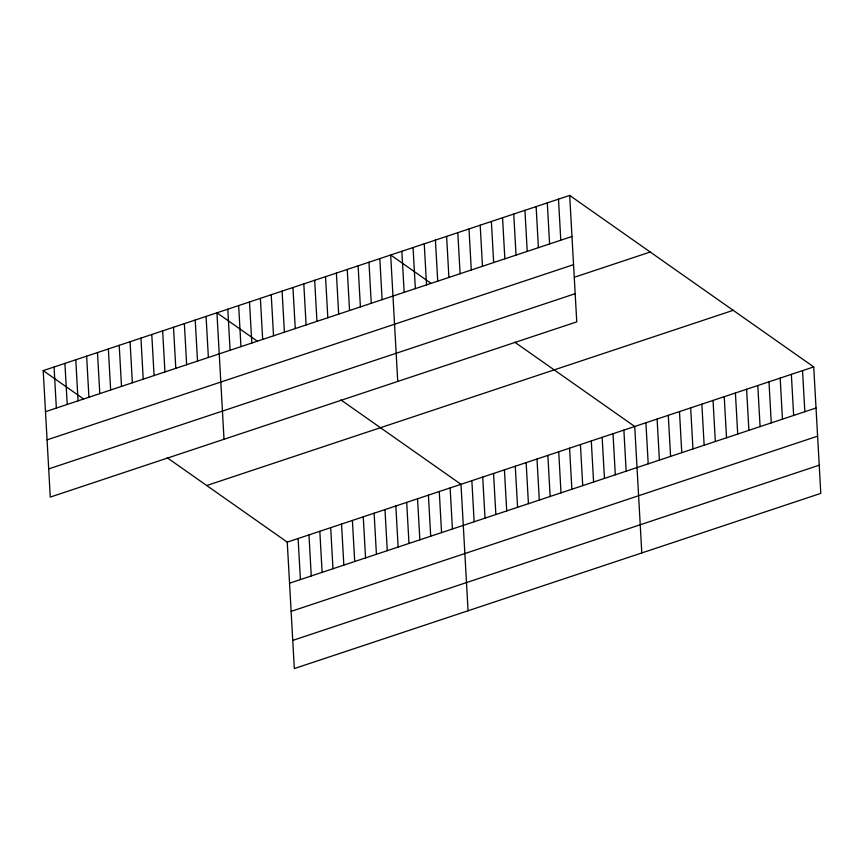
<?xml version="1.0" encoding="UTF-8"?>
<svg xmlns="http://www.w3.org/2000/svg" width="864" height="864" viewBox="0 0 864 864"><rect width="100%" height="100%" fill="white"/><g stroke="black" fill="none" stroke-linecap="round" stroke-linejoin="round"><path stroke-width="1.3" d="M569.678 195.426L576.752 321.872L50.274 497.081L43.2 370.624L569.678 195.426L813.726 366.919L820.8 493.376L294.322 668.574L287.248 542.128L167.206 457.758M45.5 411.685L571.979 236.488M47.066 439.862L573.556 264.665M574.387 277.247L650.214 252.018M48.697 468.904L575.176 293.695M206.712 485.525L733.19 310.327M287.248 542.128L813.726 366.919M289.548 583.189L816.026 407.992M291.125 611.366L817.603 436.169M292.745 640.397L819.223 465.199M430.942 283.284L390.679 254.988L397.742 381.445M514.674 342.133L634.727 426.492L641.801 552.949M257.202 341.107L216.94 312.811L224.014 439.258M340.934 399.946L460.987 484.304L468.061 610.762M43.2 370.624L83.473 398.92M802.537 370.645L804.838 411.707M791.359 374.371L793.649 415.433M780.17 378.097L782.46 419.159M768.982 381.812L771.271 422.874M757.793 385.538L760.082 426.6M746.604 389.264L748.904 430.326M735.415 392.98L737.716 434.052M724.226 396.706L726.527 437.767M713.038 400.432L715.338 441.493M701.849 404.158L704.149 445.219M690.66 407.873L692.96 448.945M679.482 411.599L681.772 452.66M668.293 415.325L670.583 456.386M657.104 419.051L659.394 460.112M645.916 422.766L648.205 463.828M623.873 430.11L626.162 471.172M613.008 433.717L615.308 474.779M602.154 437.335L604.444 478.397M591.289 440.942L593.59 482.015M580.435 444.56L582.725 485.622M558.49 199.141L560.79 240.203M569.57 448.178L571.871 489.24M547.301 202.867L549.601 243.929M558.716 451.786L561.017 492.847M536.123 206.593L538.412 247.655M547.862 455.404L550.152 496.465M524.934 210.308L527.224 251.381M536.998 459.011L539.298 500.072M513.745 214.034L516.035 255.096M526.144 462.629L528.433 503.69M502.556 217.76L504.846 258.822M515.279 466.236L517.579 507.308M491.368 221.486L493.668 262.548M504.425 469.854L506.714 510.916M480.179 225.202L482.479 266.274M493.56 473.472L495.86 514.534M468.99 228.928L471.29 269.989M482.706 477.079L485.006 518.141M471.852 480.697L474.142 521.759M457.801 232.654L460.102 273.715M446.612 236.38L448.913 277.441M450.133 487.922L452.423 528.984M435.424 240.095L437.724 281.156M439.268 491.54L441.569 532.602M424.246 243.821L426.535 284.882M428.414 495.148L430.704 536.209M413.057 247.547L415.346 288.608M417.55 498.766L419.85 539.827M401.868 251.262L404.158 292.334M406.696 502.373L408.985 543.445M395.831 505.991L398.131 547.052M379.814 258.606L382.115 299.668M384.977 509.609L387.277 550.67M368.96 262.213L371.261 303.286M374.123 513.216L376.412 554.278M358.106 265.831L360.396 306.893M363.258 516.834L365.558 557.896M347.242 269.449L349.542 310.511M352.404 520.441L354.694 561.503M336.388 273.056L338.677 314.118M341.539 524.059L343.84 565.121M325.523 276.674L327.823 317.736M330.685 527.666L332.975 568.739M314.669 280.282L316.958 321.343M319.82 531.284L322.121 572.346M303.804 283.9L306.104 324.961M308.966 534.902L311.267 575.964M292.95 287.507L295.25 328.579M298.112 538.51L300.402 579.571M282.096 291.125L284.386 332.186M271.231 294.743L273.532 335.804M260.377 298.35L262.667 339.412M249.512 301.968L251.813 343.03M238.658 305.575L240.948 346.648M227.794 309.193L230.094 350.255M206.075 316.418L208.375 357.48M195.221 320.036L197.521 361.098M184.367 323.644L186.656 364.716M173.502 327.262L175.802 368.323M162.648 330.88L164.938 371.941M151.783 334.487L154.084 375.548M140.929 338.105L143.219 379.166M130.064 341.712L132.365 382.774M119.21 345.33L121.511 386.392M108.356 348.937L110.646 390.01M97.492 352.555L99.792 393.617M86.638 356.173L88.927 397.235M75.773 359.78L78.073 400.842M64.919 363.398L67.208 404.46M54.054 367.006L56.354 408.078"/></g></svg>
